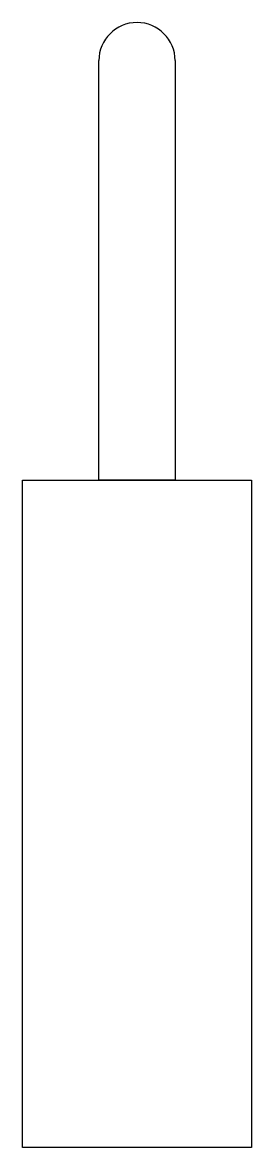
# Model space of a CAD drawing. Header units: millimetres. Extents: x 0 to 12, y 0 to 59.
import ezdxf

# ---------------------------------------------------------------- set-up
doc = ezdxf.new("R2010")
doc.units = ezdxf.units.MM

# ---------------------------------------------------------------- blocks, each defined once
blk = doc.blocks.new('khoa Viettep-1')
at = {"color": 1}
blk.add_lwpolyline([(7, 57), (7, 35), (3, 35), (3, 57)], dxfattribs=at)
blk.add_lwpolyline([(-1, 35), (11, 35), (11, 0), (-1, 0)], close=True, dxfattribs=at)
blk.add_arc((5, 57), 2, 0, 180, dxfattribs=at)

msp = doc.modelspace()

# ---------------------------------------------------------------- block references
msp.add_blockref('khoa Viettep-1', (1, 0))

doc.saveas('drawing.dxf')
